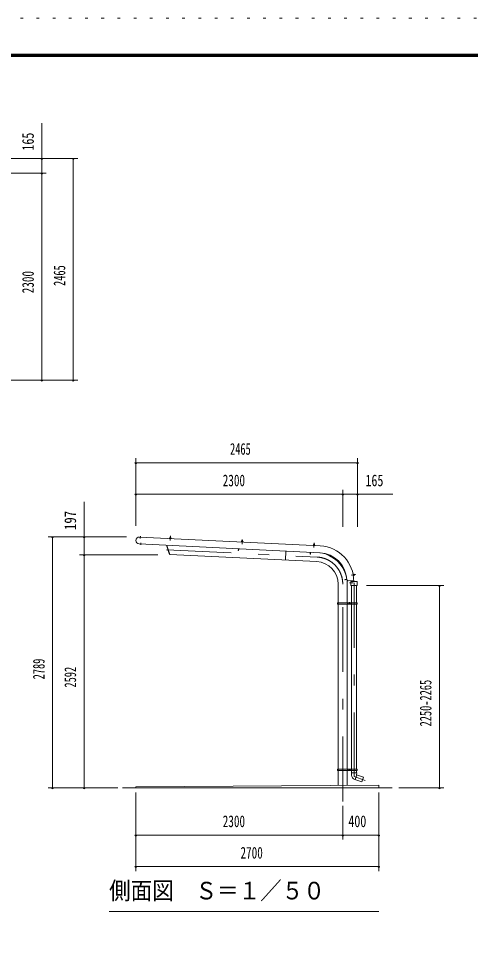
# Model space of a CAD drawing. Units: millimetres, scale not verified, with parts at other scales. Extents: x -25244 to 25244, y -10500 to 10500.
# Drawn here: x 5421 to 10450, y 314 to 10500 of the extents above; entities that cross this region are included whole.
import ezdxf
from ezdxf.enums import TextEntityAlignment as Align

# ---------------------------------------------------------------- set-up
doc = ezdxf.new("R2010")
doc.units = ezdxf.units.MM
doc.header["$LTSCALE"] = 60
doc.linetypes.add('USER3', pattern=[24, 12, -5, 2, -5])
doc.linetypes.add('USER4', pattern=[3, 0.5, -2.5])
for name, color, linetype, lineweight in [('0-2_1-05BOLD', 7, 'Continuous', 18), ('0-3_1-25CENTER', 3, 'USER3', 18), ('0-5_1-55DIM', 3, 'Continuous', 18), ('0-C_F-F1PAPER', 5, 'Continuous', 18), ('0-D_F-E_J_ADD', 5, 'USER4', 18)]:
    doc.layers.add(name, color=color, linetype=linetype, lineweight=lineweight)
doc.styles.add('ＭＳ ゴシック', font='')
doc.styles.get('ＭＳ ゴシック').set_extended_font_data('MS Gothic')

msp = doc.modelspace()

# ---------------------------------------------------------------- linework, layer by layer
at = {"layer": '0-2_1-05BOLD'}
for p, q in [((6769.06, 4733.77), (8778.35, 4635.5)), ((7107.63, 4727.95), (7107.39, 4722.83)), ((7108.34, 4737.24), (7107.91, 4728.44)), ((7113.87, 4722.51), (7114.12, 4727.63)), ((7906.68, 4688.87), (7906.43, 4683.75)), ((7912.92, 4683.43), (7913.17, 4688.55)), ((8774.59, 4558.59), (6765.3, 4656.87)), ((8705.47, 4644.67), (8705.72, 4649.79)), ((8712.21, 4649.47), (8711.96, 4644.36)), ((8395.05, 4577.16), (8390.19, 4477.67)), ((9147.7, 4316.93), (9152.76, 4317.74)), ((9153.78, 4311.32), (9148.72, 4310.52)), ((9162.94, 4313.03), (9154.23, 4311.65)), ((8976.79, 4004.27), (8976.79, 4211.67)), ((9071.83, 4262.96), (9052.85, 4259.95)), ((9078.4, 4211.67), (9078.4, 4004.27)), ((9149.28, 4249.37), (9086.94, 4248.83)), ((9120.26, 4239.37), (9120.26, 4249.12)), ((9123.46, 4249.14), (9123.46, 4239.37)), ((9126.15, 4004.27), (9126.15, 4194.37)), ((9181.15, 4194.37), (9181.15, 4004.27)), ((8969.09, 3996.27), (8975.19, 3996.27)), ((8975.19, 3988.27), (8975.19, 4004.27)), ((8976.79, 2154.27), (8976.79, 3988.27)), ((9078.4, 3988.27), (9078.4, 2154.27)), ((9080, 4004.27), (9080, 3988.27)), ((9124.55, 3988.27), (9124.55, 4004.27)), ((9126.15, 2154.27), (9126.15, 3988.27)), ((9181.15, 3988.27), (9181.15, 2154.27)), ((9182.75, 4004.27), (9182.75, 3988.27)), ((9182.75, 3996.27), (9188.85, 3996.27)), ((8975.19, 2146.27), (8969.09, 2146.27)), ((8975.19, 2138.27), (8975.19, 2154.27)), ((9080, 2154.27), (9080, 2138.27)), ((9124.55, 2138.27), (9124.55, 2154.27)), ((9182.75, 2154.27), (9182.75, 2138.27)), ((9188.85, 2146.27), (9182.75, 2146.27)), ((8976.79, 1972.26), (8976.79, 2138.27)), ((9078.4, 2138.27), (9078.4, 1973.03)), ((9126.15, 2112.81), (9126.15, 2138.27)), ((9184.15, 2089.72), (9165.34, 2038.03)), ((9181.15, 2138.27), (9181.15, 2112.81)), ((6577.6, 1945.67), (9577.6, 1945.67))]:
    msp.add_line(p, q, dxfattribs=at)
for points in [[(7102.56, 4721.47), (7102.63, 4723.06), (7118.62, 4722.28), (7118.54, 4720.68)], [(7901.6, 4682.39), (7901.68, 4683.98), (7917.66, 4683.2), (7917.59, 4681.6)], [(8716.63, 4642.52), (8700.65, 4643.31), (8700.72, 4644.9), (8716.71, 4644.12)], [(9147.88, 4305.58), (9149.46, 4305.83), (9146.96, 4321.63), (9145.38, 4321.38)], [(9119.06, 4194.37), (9119.06, 4239.37), (9189.06, 4239.37), (9189.06, 4194.37)], [(8969.09, 3988.27), (8969.09, 4004.27), (9188.85, 4004.27), (9188.85, 3988.27)], [(9188.85, 2138.27), (9188.85, 2154.27), (8969.09, 2154.27), (8969.09, 2138.27)]]:
    msp.add_lwpolyline(points, close=True, dxfattribs=at)
for points in [[(7104.14, 4722.99), (7104.39, 4728.11), (7105.28, 4728.57), (7116.52, 4728.02), (7117.36, 4727.47), (7117.12, 4722.36)], [(7113.9, 4728.14), (7114.33, 4736.95), (7108.34, 4737.24), (7108.86, 4737.72), (7113.85, 4737.47), (7114.33, 4736.95)], [(7903.18, 4683.91), (7903.43, 4689.03), (7904.33, 4689.49), (7915.56, 4688.94), (7916.41, 4688.39), (7916.16, 4683.28)], [(7912.94, 4689.06), (7913.38, 4697.87), (7907.38, 4698.16), (7906.95, 4689.36)], [(7907.38, 4698.16), (7907.91, 4698.64), (7912.9, 4698.39), (7913.38, 4697.87)], [(7068.96, 4642.01), (7100.61, 4539.76), (7103.67, 4540.71)], [(8739.77, 4460.58), (7103.7, 4540.59), (7072.36, 4641.85)], [(7867.48, 4602.96), (7866.5, 4582.98), (7869.7, 4582.82), (7870.68, 4602.8)], [(8715.2, 4644.2), (8715.45, 4649.31), (8714.61, 4649.86), (8703.37, 4650.41), (8702.48, 4649.95), (8702.23, 4644.83)], [(8706, 4650.28), (8706.43, 4659.08), (8712.42, 4658.79), (8711.99, 4649.99)], [(8712.42, 4658.79), (8711.94, 4659.31), (8706.95, 4659.56), (8706.43, 4659.08)], [(8669.73, 4563.72), (8668.75, 4543.75), (8665.55, 4543.9), (8666.53, 4563.88)], [(9149.23, 4307.31), (9154.28, 4308.11), (9154.64, 4309.05), (9152.88, 4320.16), (9152.25, 4320.94), (9147.19, 4320.14)], [(9153.3, 4317.57), (9162, 4318.95), (9162.94, 4313.03), (9163.35, 4313.6), (9162.58, 4318.53), (9162, 4318.95)], [(9052.85, 4259.95), (9052.35, 4263.11), (9071.64, 4266.17)], [(9162.58, 2039.04), (9238.35, 2011.46), (9257.16, 2063.14), (9181.15, 2090.81), (9183.15, 2112.81), (9124.15, 2112.81), (9126.62, 2085.74)], [(9427.59, 1945.67), (9427.59, 1975.67), (6727.6, 1955.67), (6727.6, 1945.67)]]:
    msp.add_lwpolyline(points, dxfattribs=at)
for centre in [(9102.27, 3996.27), (9102.27, 2146.27)]:
    msp.add_circle(centre, 6.25, dxfattribs=at)
for centre, radius, start, end in [((6767.18, 4695.32), 38.5, 87.19829, 267.19829), ((7103.46, 4719.42), 2, 87.1998, 267.1998), ((7105.89, 4725.66), 2.88, 52.81573, 112.81573), ((7110.38, 4717.56), 10.75, 69.61203, 104.78795), ((7115.63, 4725.18), 2.88, 61.58424, 121.58424), ((7117.44, 4718.73), 2, 267.20061, 87.20061), ((7904.94, 4686.58), 2.88, 52.81573, 112.81573), ((7909.42, 4678.48), 10.75, 69.61203, 104.78795), ((7914.67, 4686.1), 2.88, 61.58424, 121.58424), ((7902.5, 4680.34), 2, 87.1998, 267.1998), ((7916.49, 4679.65), 2, 267.20061, 87.20061), ((8701.55, 4641.26), 2, 87.1998, 267.1998), ((8703.98, 4647.5), 2.88, 52.81573, 112.81573), ((8708.47, 4639.4), 10.75, 69.61203, 104.78795), ((8713.72, 4647.02), 2.88, 61.58424, 121.58424), ((8715.54, 4640.58), 2, 267.20061, 87.20061), ((8759.29, 4245.97), 390, 359.03136, 87.20001), ((8759.29, 4245.97), 313, 3.12109, 87.19995), ((8727.59, 4211.67), 350.8, 13.59305, 80.90588), ((8727.59, 4211.67), 249.2, 0, 87.19994), ((9143.88, 4320.13), 1.67, 8.99695, 188.99695), ((9146.18, 4306.32), 1.56, 188.99661, 8.99661), ((9150.16, 4318.97), 2.88, 334.61195, 34.61195), ((9143.15, 4312.93), 10.75, 351.41122, 26.58714), ((9151.69, 4309.35), 2.88, 343.38046, 43.38046), ((9086.81, 4263.83), 15, 183.12274, 270.49994), ((8727.59, 4211.67), 350.8, 0, 6.85475), ((8759.29, 4245.97), 375, 358.9926, 0.49994), ((9181.39, 2090.72), 55, 185.19513, 249.99989)]:
    msp.add_arc(centre, radius, start, end, dxfattribs=at)
at = {"layer": '0-3_1-25CENTER'}
for p, q in [((6778.26, 4743.63), (6777.07, 4719.36)), ((7109.25, 4694.54), (7111.78, 4746.24)), ((7910.83, 4707.16), (7908.3, 4655.46)), ((6782.73, 4671.43), (6781.55, 4647.16)), ((7069.25, 4593.14), (8742.25, 4511.31)), ((8707.34, 4616.38), (8709.87, 4668.08)), ((9171.51, 4317.42), (9120.39, 4309.32)), ((9027.6, 1795.67), (9027.6, 4211.67)), ((9103.46, 4224.37), (9142.46, 4224.37)), ((9153.65, 4224.37), (9153.65, 2071.55)), ((9089.77, 3996.27), (9114.78, 3996.27)), ((9102.27, 4008.77), (9102.27, 3983.77)), ((9114.78, 2146.27), (9089.77, 2146.27)), ((9102.27, 2158.77), (9102.27, 2133.77)), ((9153.65, 2071.55), (9276.4, 2026.88))]:
    msp.add_line(p, q, dxfattribs=at)
msp.add_arc((8727.59, 4211.67), 300, 0, 87.19994, dxfattribs=at)
at = {"layer": '0-5_1-55DIM'}
for p, q in [((5682.6, 8942.67), (5682.6, 9335.17)), ((6082.6, 8942.67), (5030.61, 8942.67)), ((5692.6, 8942.67), (5672.6, 8942.67)), ((5682.6, 8777.67), (5682.6, 8942.67)), ((6042.6, 8942.67), (6022.6, 8942.67)), ((6032.6, 8942.67), (6032.6, 6477.67)), ((5182.61, 8777.67), (5732.6, 8777.67)), ((5692.6, 8777.67), (5672.6, 8777.67)), ((5682.6, 6477.67), (5682.6, 8777.67)), ((5035.61, 6477.67), (6082.6, 6477.67)), ((5692.6, 6477.67), (5672.6, 6477.67)), ((6042.6, 6477.67), (6022.6, 6477.67)), ((6727.59, 5609.67), (6727.59, 4859.67)), ((9192.6, 5609.67), (9192.6, 4847.67)), ((6737.59, 5559.67), (6717.59, 5559.67)), ((6727.59, 5559.67), (9192.6, 5559.67)), ((9202.59, 5559.67), (9182.59, 5559.67)), ((6737.59, 5209.67), (6717.59, 5209.67)), ((6727.59, 5209.67), (9027.6, 5209.67)), ((9037.6, 5209.67), (9017.6, 5209.67)), ((9027.6, 4847.67), (9027.6, 5259.67)), ((9027.6, 5209.67), (9192.6, 5209.67)), ((9202.59, 5209.67), (9182.59, 5209.67)), ((9192.6, 5209.67), (9585.1, 5209.67)), ((6152.6, 4734.67), (6152.6, 5127.17)), ((5752.61, 4734.67), (6624.63, 4734.67)), ((5812.6, 4734.67), (5792.6, 4734.67)), ((5802.61, 1945.67), (5802.61, 4734.67)), ((6162.6, 4734.67), (6142.6, 4734.67)), ((6152.6, 4537.67), (6152.6, 4734.67)), ((6102.6, 4537.67), (6972.7, 4537.67)), ((6162.6, 4537.67), (6142.6, 4537.67)), ((6152.6, 1945.67), (6152.6, 4537.67)), ((9291.92, 4194.37), (10152.6, 4194.37)), ((10112.59, 4194.37), (10092.59, 4194.37)), ((10102.59, 4194.37), (10102.59, 1945.67)), ((6527.6, 1945.67), (5752.61, 1945.67)), ((5812.6, 1945.67), (5792.6, 1945.67)), ((6162.6, 1945.67), (6142.6, 1945.67)), ((10152.6, 1945.67), (9652.6, 1945.67)), ((10112.59, 1945.67), (10092.59, 1945.67)), ((6727.6, 1020.67), (6727.6, 1895.67)), ((9427.59, 1895.67), (9427.59, 1020.67)), ((9027.6, 1745.67), (9027.6, 1370.67)), ((6737.6, 1420.67), (6717.6, 1420.67)), ((6727.6, 1420.67), (9027.6, 1420.67)), ((9037.6, 1420.67), (9017.6, 1420.67)), ((9027.6, 1420.67), (9427.59, 1420.67)), ((9437.59, 1420.67), (9417.59, 1420.67)), ((6737.6, 1070.67), (6717.6, 1070.67)), ((6727.6, 1070.67), (9427.59, 1070.67)), ((9437.59, 1070.67), (9417.59, 1070.67)), ((9430.24, 570.67), (6430.24, 570.67))]:
    msp.add_line(p, q, dxfattribs=at)
for centre in [(5682.6, 8942.67), (6032.6, 8942.67), (5682.6, 8777.67), (5682.6, 6477.67), (6032.6, 6477.67), (6727.59, 5559.67), (9192.59, 5559.67), (6727.59, 5209.67), (9027.6, 5209.67), (9192.59, 5209.67), (5802.6, 4734.67), (6152.6, 4734.67), (6152.6, 4537.67), (10102.59, 4194.37), (5802.6, 1945.67), (6152.6, 1945.67), (10102.59, 1945.67), (6727.6, 1420.67), (9027.6, 1420.67), (9427.59, 1420.67), (6727.6, 1070.67), (9427.59, 1070.67)]:
    msp.add_arc(centre, 10, 180, 0, dxfattribs=at)
at = {"layer": '0-C_F-F1PAPER'}
for points in [[(24743.96, -10000), (-3956.04, -10000), (-3956.04, 10100), (24743.96, 10100)], [(24741.46, -9997.5), (-3953.54, -9997.5), (-3953.54, 10097.5), (24741.46, 10097.5)], [(24738.96, -9995), (24738.96, 10095), (-3951.04, 10095), (-3951.04, -9995)], [(24736.46, -9992.5), (-3948.54, -9992.5), (-3948.54, 10092.5), (24736.46, 10092.5)], [(24733.96, -9990), (24733.96, 10090), (-3946.04, 10090), (-3946.04, -9990)], [(24731.46, -9987.5), (-3943.54, -9987.5), (-3943.54, 10087.5), (24731.46, 10087.5)], [(24728.96, -9985), (24728.96, 10085), (-3941.04, 10085), (-3941.04, -9985)], [(24726.46, -9982.5), (-3938.54, -9982.5), (-3938.54, 10082.5), (24726.46, 10082.5)], [(24723.96, -9980), (-3936.04, -9980), (-3936.04, 10080), (24723.96, 10080)], [(24721.46, -9977.5), (-3933.54, -9977.5), (-3933.54, 10077.5), (24721.46, 10077.5)], [(24718.96, -9975), (24718.96, 10075), (-3931.04, 10075), (-3931.04, -9975)]]:
    msp.add_lwpolyline(points, close=True, dxfattribs=at)
at = {"layer": '0-D_F-E_J_ADD'}
msp.add_lwpolyline([(25243.96, -10500), (-4456.04, -10500), (-4456.04, 10500), (25243.96, 10500)], close=True, dxfattribs=at)

# ---------------------------------------------------------------- texts
at = {"layer": '0-5_1-55DIM', "color": 7, "style": 'ＭＳ ゴシック'}
for s, width, p in [('165', 0.75, (5632.6, 9030.03)), ('2465', 0.65, (5982.6, 7524.85)), ('2300', 0.7, (5632.6, 7443.74)), ('197', 0.8, (6102.6, 4812.29)), ('2789', 0.65, (5752.6, 3152.24)), ('2592', 0.65, (6102.6, 3061.23)), ('2250-2265', 0.65, (10052.59, 2629.08))]:
    msp.add_text(s, height=130.2, rotation=90, dxfattribs=dict(at, width=width)).set_placement(p, align=Align.BOTTOM_LEFT)
for s, height, width, p in [('2465', 130.2, 0.65, (7774.77, 5609.67)), ('2300', 130.2, 0.7, (7693.66, 5259.67)), ('165', 130.2, 0.75, (9279.95, 5259.67)), ('2300', 130.2, 0.7, (7693.66, 1470.67)), ('400', 130.2, 0.75, (9089.97, 1470.67)), ('2700', 130.2, 0.7, (7890.99, 1120.67)), ('側面図\u3000Ｓ＝１／５０', 195.4, 0.9, (6430.24, 647.31))]:
    msp.add_text(s, height=height, dxfattribs=dict(at, width=width)).set_placement(p, align=Align.BOTTOM_LEFT)

doc.saveas('drawing.dxf')
